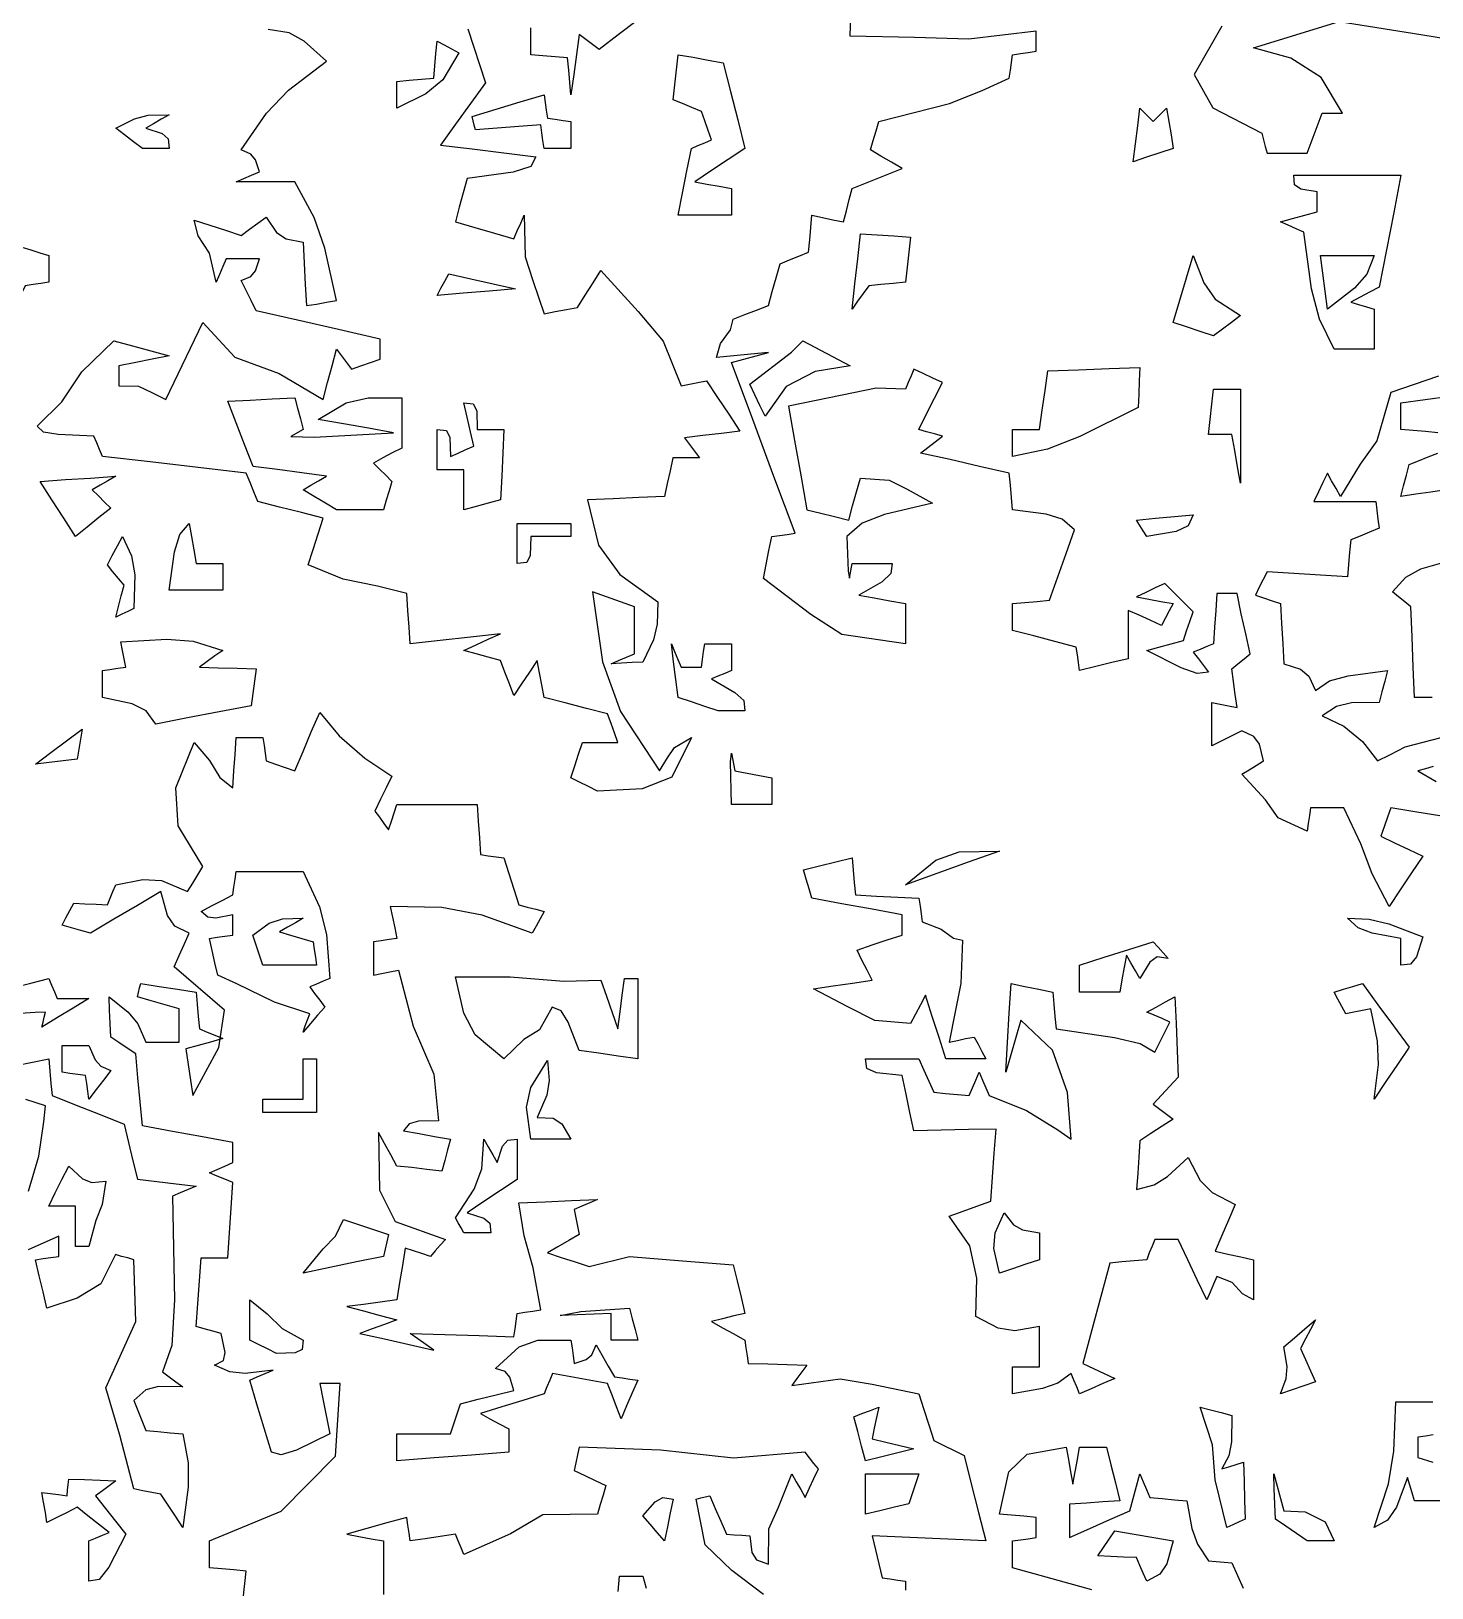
# Model space of a CAD drawing. Header units: millimetres. Extents: x 87938 to 265635, y 330093 to 434310.
# Drawn here: x 143923 to 145492, y 355646 to 357390 of the extents above; entities that cross this region are included whole.
import ezdxf

# ---------------------------------------------------------------- set-up
doc = ezdxf.new("R2010")
doc.units = ezdxf.units.MM

# ---------------------------------------------------------------- blocks, each defined once
blk = doc.blocks.new('A$C65917B88')
for points in [[(1760.7, 5488.8), (1753.5, 5488.8), (1746.5, 5488.8), (1745.6, 5513), (1744.7, 5537.1), (1743.8, 5561.1), (1738.8, 5565.2), (1733.9, 5569.2), (1729.1, 5573.3), (1739.7, 5584.9), (1751.8, 5591.5), (1775.9, 5598.6)], [(1771.8, 5654.9), (1759.8, 5653.1), (1747.8, 5651.3), (1735.8, 5649.5), (1737.9, 5658), (1740.2, 5666.5), (1742.4, 5675), (1749.9, 5678.1), (1757.6, 5681.2), (1765.2, 5684.3)], [(1765.2, 5700.5), (1755.3, 5701.4), (1745.6, 5702.2), (1735.8, 5703), (1735.8, 5710.2), (1735.8, 5717.4), (1735.8, 5724.5), (1774.6, 5729.9)], [(1765.9, 5745.7), (1727.7, 5732.6), (1716.5, 5694), (1703.1, 5675.3), (1687.5, 5649.5), (1683.9, 5655.8), (1680.3, 5662), (1676.9, 5668.2), (1673.3, 5660.7), (1669.7, 5653.2), (1666.1, 5645.6), (1682.6, 5645.6), (1699.1, 5645.6), (1715.6, 5645.6), (1716.5, 5638.5), (1717.4, 5631.3), (1718.3, 5624.1), (1710.6, 5621), (1703.1, 5617.8), (1695.6, 5614.7), (1694.7, 5604.9), (1693.8, 5595.1), (1692.9, 5585.3), (1671.5, 5586.6), (1650, 5588), (1628.6, 5589.3), (1625.4, 5583.1), (1622.3, 5576.9), (1619.3, 5570.6), (1625.9, 5568.3), (1632.6, 5566.1), (1639.4, 5563.8), (1640.3, 5547.8), (1641.2, 5531.7), (1642.1, 5515.7), (1655.5, 5511.3), (1662.1, 5505.7), (1667.4, 5494.2), (1678.5, 5501.9), (1693.5, 5506.1), (1725, 5510.3), (1722.8, 5501.8), (1720.5, 5493.3), (1718.3, 5484.8), (1696.1, 5484.4), (1684.3, 5481.6), (1672.8, 5474.1), (1690, 5465.8), (1705, 5453.4), (1717.1, 5438), (1726.9, 5442.8), (1739.2, 5449.1), (1767.9, 5456.6)], [(1761.6, 5433.5), (1755.3, 5431.7), (1749.2, 5429.9), (1763.9, 5421.4)], [(1773.6, 5392.9), (1748.4, 5396.8), (1727.7, 5400.5), (1725, 5392.9), (1722.3, 5385.3), (1719.6, 5377.7), (1730.7, 5372.4), (1742, 5367), (1753.2, 5361.6), (1744.2, 5348.3), (1735.2, 5334.9), (1726.4, 5321.4), (1712.8, 5347.6), (1703.7, 5371.7), (1690.2, 5400.5), (1681.2, 5400.5), (1672.2, 5400.5), (1663.4, 5400.5), (1662.5, 5394.2), (1661.6, 5387.9), (1660.8, 5381.6), (1637.6, 5392.4), (1627.4, 5406.8), (1608.5, 5427.2), (1614.2, 5430.8), (1620, 5434.4), (1625.9, 5438), (1622.5, 5451.4), (1618, 5457.6), (1608.5, 5462), (1600.4, 5458), (1592.3, 5454), (1584.3, 5450), (1584.3, 5461.6), (1584.3, 5473.2), (1584.3, 5484.8), (1591.1, 5483.4), (1597.8, 5482.1), (1604.6, 5480.7), (1603.2, 5491.1), (1601.9, 5501.4), (1600.5, 5511.6), (1605.3, 5515.7), (1610.3, 5519.7), (1615.2, 5523.6), (1611.6, 5539.7), (1608, 5555.7), (1604.6, 5571.8), (1599.2, 5571.8), (1593.8, 5571.8), (1588.4, 5571.8), (1587.5, 5558.4), (1586.6, 5545), (1585.8, 5531.6), (1580.4, 5529.4), (1575, 5527.2), (1569.6, 5525), (1573.7, 5519.7), (1577.7, 5514.3), (1581.8, 5508.9), (1572.7, 5507.8), (1559.9, 5512.3), (1532.3, 5526.3), (1542, 5529), (1551.8, 5531.7), (1561.7, 5534.3), (1564.2, 5541.9), (1566.9, 5549.5), (1569.6, 5557.1), (1562, 5564.7), (1554.3, 5572.3), (1546.8, 5579.9), (1539.2, 5576.4), (1531.7, 5572.8), (1524.2, 5569.2), (1533.9, 5567.4), (1543.7, 5565.6), (1553.6, 5563.8), (1550.4, 5558.1), (1547.3, 5552.3), (1544.1, 5546.4), (1535.1, 5550.5), (1526.3, 5554.5), (1517.4, 5558.4), (1517.4, 5545.5), (1517.4, 5532.6), (1517.4, 5519.7), (1504.4, 5516.6), (1491.5, 5513.4), (1478.6, 5510.3), (1477.7, 5516.6), (1476.8, 5522.8), (1475.9, 5529), (1458.9, 5533.5), (1442, 5538), (1425, 5542.4), (1425, 5549.6), (1425, 5556.7), (1425, 5563.8), (1434.8, 5564.7), (1444.7, 5565.6), (1454.6, 5566.5), (1461.2, 5585.3), (1467.8, 5604), (1474.5, 5622.8), (1464.7, 5631.4), (1451.8, 5635.5), (1425, 5638.8), (1424.1, 5648.7), (1423.2, 5658.5), (1422.3, 5668.2), (1398.6, 5673.6), (1374.9, 5679), (1351.4, 5684.3), (1357.1, 5688.8), (1362.9, 5693.3), (1368.8, 5697.8), (1362.5, 5699.6), (1356.2, 5701.3), (1350, 5703), (1356.2, 5715.6), (1362.5, 5728.2), (1368.8, 5740.7), (1361.1, 5744.3), (1353.5, 5747.8), (1346, 5751.3), (1343.7, 5746), (1341.5, 5740.7), (1339.4, 5735.3), (1315.9, 5736.3), (1288.6, 5730.7), (1245.6, 5721.8), (1250.4, 5694.2), (1255.4, 5666.5), (1260.3, 5638.8), (1271.4, 5636.1), (1282.5, 5633.4), (1293.8, 5630.7), (1296.9, 5642), (1300.1, 5653.2), (1303.2, 5664.3), (1326.3, 5662.7), (1340, 5655.7), (1360.8, 5644.2), (1322.5, 5635.1), (1304.7, 5628.2), (1292.4, 5617.4), (1293.5, 5589.8), (1294.5, 5584.2), (1296.5, 5595.9), (1307.1, 5595.9), (1317.8, 5595.9), (1328.6, 5595.9), (1327.6, 5587.9), (1320.6, 5581.3), (1301.9, 5570.6), (1314.3, 5568.3), (1326.8, 5566.1), (1339.4, 5563.8), (1339.4, 5553.1), (1339.4, 5542.4), (1339.4, 5531.6), (1288.3, 5539.2), (1263.6, 5555.2), (1225.5, 5583.9), (1227.8, 5595.1), (1230, 5606.3), (1232.3, 5617.4), (1238.4, 5618.3), (1244.6, 5619.2), (1250.9, 5620.1), (1233.9, 5665.6), (1217, 5711.1), (1200, 5756.6), (1209.8, 5759.3), (1219.7, 5762), (1229.6, 5764.7), (1215.6, 5763.3), (1201.8, 5762), (1188, 5760.6), (1191.2, 5772), (1199.1, 5782.9), (1201.4, 5791.5), (1210.7, 5795.1), (1220.1, 5798.7), (1229.6, 5802.2), (1232.6, 5813.4), (1235.7, 5824.5), (1238.9, 5835.6), (1246.4, 5838.8), (1254, 5841.9), (1261.7, 5845.1), (1262.6, 5854.9), (1263.5, 5864.7), (1264.4, 5874.5), (1272.8, 5872.8), (1281.2, 5871), (1289.7, 5869.2), (1292, 5878.2), (1294.2, 5887.1), (1296.5, 5895.9), (1309.8, 5901.3), (1323.2, 5906.7), (1336.7, 5912), (1328.1, 5916.9), (1319.6, 5921.9), (1311.2, 5926.8), (1313.4, 5934.4), (1315.7, 5942), (1317.9, 5949.5), (1374.4, 5963.9), (1400.6, 5974.4), (1422.3, 5984.3), (1423.2, 5990.6), (1424.1, 5996.8), (1425, 6003), (1431.2, 6003.9), (1437.5, 6004.8), (1443.8, 6005.7), (1443.8, 6011.1), (1443.8, 6016.5), (1443.8, 6021.8), (1390, 6015.5), (1346.5, 6016.8), (1295.1, 6017.9), (1295.6, 6034.4)], [(1592.4, 6025.8), (1570.4, 5987.1), (1585.1, 5960.4), (1624.5, 5940.2), (1625.9, 5934.9), (1627.2, 5929.5), (1628.6, 5924.1), (1639.2, 5924.1), (1649.9, 5924.1), (1660.7, 5924.1), (1664.7, 5934.9), (1668.8, 5945.6), (1672.8, 5956.2), (1678.1, 5956.2), (1683.5, 5956.2), (1688.9, 5956.2), (1671.8, 5984.7), (1647.7, 6000.2), (1617.9, 6008.4), (1686.3, 6029.6), (1751.7, 6019.1), (1825.5, 6007.1)], [(1124.4, 6030.4), (1109.3, 6018.8), (1094.1, 6007.1), (1088.7, 6011.1), (1083.5, 6015.2), (1078.2, 6019.2), (1076, 6003.2), (1073.7, 5987.1), (1071.5, 5970.9), (1070.6, 5980.8), (1069.7, 5990.7), (1068.8, 6000.5), (1058.9, 6001.4), (1049.1, 6002.2), (1039.4, 6003), (1039.4, 6010.2), (1039.4, 6017.4), (1039.4, 6024.5)], [(989, 6023.8), (1003.2, 5980.4), (991.1, 5963.9), (979.1, 5947.3), (967.1, 5930.7), (992.4, 5927.7), (1017.8, 5924.6), (1043.3, 5921.4), (1039.4, 5913.6), (1025.2, 5909.1), (988.4, 5904), (985.2, 5892.5), (982.1, 5880.9), (979.1, 5869.2), (994.7, 5864.7), (1010.3, 5860.2), (1025.9, 5855.7), (1028.6, 5862), (1031.3, 5868.3), (1034, 5874.5), (1034.8, 5841.2), (1041, 5822.3), (1050, 5795.6), (1058.9, 5797.4), (1067.9, 5799.1), (1076.9, 5800.8), (1083, 5810.7), (1089.2, 5820.6), (1095.5, 5830.4), (1125.4, 5797.4), (1145.2, 5773.9), (1159.8, 5738), (1166.4, 5739.3), (1173.2, 5740.7), (1179.9, 5742), (1188.8, 5728.7), (1197.8, 5715.3), (1206.8, 5701.8), (1191.9, 5700), (1177.2, 5698.2), (1162.5, 5696.4), (1166.4, 5691.1), (1170.5, 5685.8), (1174.5, 5680.4), (1167.3, 5680.4), (1160.1, 5680.4), (1153.1, 5680.4), (1150.8, 5670.1), (1148.6, 5659.8), (1146.5, 5649.5), (1125.9, 5648.6), (1105.4, 5647.7), (1084.8, 5646.8), (1093.6, 5610.6), (1110.7, 5587.2), (1141.1, 5565.2), (1140.6, 5547.3), (1137.5, 5534.8), (1129.1, 5517), (1120.5, 5516.6), (1112, 5516.1), (1103.6, 5515.7), (1109.7, 5518.4), (1116, 5521), (1122.3, 5523.6), (1122.3, 5536.2), (1122.3, 5548.7), (1122.3, 5561.1), (1111.1, 5565.2), (1100, 5569.2), (1088.9, 5573.1), (1096.9, 5517.3), (1111.1, 5477.5), (1142.4, 5429.9), (1148.7, 5440.4), (1154.5, 5448.8), (1167.9, 5456.6), (1152.3, 5424.9), (1128.5, 5415.7), (1092.9, 5413.8), (1085.7, 5417.4), (1078.5, 5421), (1071.5, 5424.5), (1074.5, 5433.9), (1077.6, 5443.3), (1080.8, 5452.7), (1090.1, 5452.7), (1099.5, 5452.7), (1109, 5452.7), (1106.3, 5460.3), (1103.6, 5467.9), (1100.9, 5475.5), (1083.9, 5480), (1067, 5484.4), (1050, 5488.8), (1048.2, 5498.7), (1046.4, 5508.5), (1044.6, 5518.2), (1038.3, 5508.9), (1032, 5499.6), (1025.9, 5490.2), (1022.3, 5499.6), (1018.7, 5508.9), (1015.2, 5518.2), (1005.3, 5520.9), (995.6, 5523.6), (985.8, 5526.3), (995.6, 5530.8), (1005.3, 5535.3), (1015.2, 5539.7), (991.1, 5537), (966.9, 5534.3), (942.9, 5531.6), (942, 5545), (941.1, 5558.4), (940.2, 5571.8), (916.7, 5577.7), (889.1, 5583.4), (861.2, 5594.7), (865.1, 5607.2), (869.1, 5619.6), (873.2, 5632.1), (855.8, 5636.6), (838.4, 5641.1), (821, 5645.6), (817.8, 5653.2), (814.7, 5660.7), (811.7, 5668.2), (773.3, 5672.7), (734.9, 5677.2), (696.5, 5681.6), (694.2, 5687), (692, 5692.4), (689.7, 5697.8), (661.2, 5699), (649.4, 5701), (644.3, 5705.7), (664.1, 5725.3), (680, 5749.2), (705.8, 5774.1), (720.5, 5770.1), (735.2, 5766), (750, 5762), (736.5, 5759.4), (723.2, 5756.7), (709.8, 5754), (709.8, 5748.7), (709.8, 5743.4), (709.8, 5738), (725.5, 5737.9), (736.1, 5732.7), (747.3, 5727.2), (757.1, 5747.7), (767, 5768.3), (776.9, 5788.8), (802.6, 5761.1), (838, 5748), (873.2, 5727.2), (876.8, 5740.6), (880.4, 5754), (884, 5767.4), (887.9, 5762.1), (891.9, 5756.7), (896, 5751.3), (903.5, 5754), (911.1, 5756.7), (918.8, 5759.3), (918.8, 5764.7), (918.8, 5770.1), (918.8, 5775.5), (885.6, 5783.1), (852.6, 5790.6), (819.6, 5798.1), (815.6, 5806.2), (811.5, 5814.3), (807.6, 5822.3), (815.2, 5825.6), (819.1, 5830.1), (822.3, 5839.7), (813.3, 5839.7), (804.5, 5839.7), (795.6, 5839.7), (792.9, 5833.5), (790.2, 5827.2), (787.5, 5820.9), (782.2, 5844.2), (773.1, 5858.2), (770.1, 5870.6), (782.6, 5866.5), (795, 5862.5), (807.6, 5858.4), (814.2, 5863.4), (821, 5868.3), (827.7, 5873.1), (835.9, 5860.8), (843.6, 5855.6), (857.3, 5853), (858, 5836.1), (858.9, 5819.1), (859.8, 5802.2), (867.8, 5803.5), (875.9, 5804.9), (884, 5806.2), (874.6, 5848.2), (865.9, 5872.8), (850.5, 5901.3), (834.8, 5901.3), (819.2, 5901.3), (803.6, 5901.3), (809.7, 5904), (816, 5906.7), (822.3, 5909.3), (819.1, 5918.9), (815.2, 5923.5), (807.6, 5926.8), (827.9, 5956.3), (845.6, 5974.7), (875.9, 5997.8), (858, 6013.9), (845.9, 6020.5), (829.1, 6023.3)], [(1109.4, 4773.3), (1109.9, 4779.5), (1110.3, 4785.6), (1116.5, 4785.6), (1122.8, 4785.6), (1129.1, 4785.6), (1131.6, 4775.9)], [(1225.5, 4770.9), (1200.4, 4790.1), (1179, 4810.6), (1171.8, 4847.3), (1175.4, 4848.2), (1179, 4849.1), (1182.6, 4850), (1187, 4839.8), (1191.5, 4829.5), (1196, 4819.2), (1202.1, 4818.8), (1208.4, 4818.3), (1214.7, 4817.9), (1216.2, 4804.5), (1220, 4798.6), (1229.6, 4795.1), (1229.8, 4823.5), (1237.6, 4840.8), (1248.2, 4867.4), (1251.8, 4861.2), (1255.4, 4854.9), (1259, 4848.6), (1262.4, 4856.3), (1266, 4863.9), (1269.6, 4871.4), (1266, 4875.9), (1262.4, 4880.4), (1259, 4884.8), (1201.7, 4880.1), (1143.2, 4886.5), (1078.2, 4888.8), (1076.9, 4882.6), (1075.5, 4876.4), (1074.2, 4870.1), (1082.6, 4866.1), (1091, 4862.1), (1099.5, 4858.1), (1097.3, 4850.5), (1095, 4842.9), (1092.9, 4835.3), (1049.1, 4834.8), (1023.1, 4819.6), (985.8, 4803), (983.6, 4808.4), (981.3, 4813.8), (979.1, 4819.2), (966.9, 4817.4), (954.9, 4815.6), (942.9, 4813.8), (942, 4820.1), (941.1, 4826.4), (940.2, 4832.6), (924.2, 4828.2), (908.1, 4823.7), (892.1, 4819.2), (901.8, 4817.4), (911.6, 4815.6), (921.5, 4813.8), (921.5, 4799.6), (921.5, 4785.3), (921.5, 4770.9)], [(809.1, 4767.5), (811.7, 4789.7), (801.8, 4790.6), (792, 4791.5), (782.3, 4792.4), (782.3, 4799.6), (782.3, 4806.7), (782.3, 4813.8), (839.6, 4837.6), (883.1, 4881.7), (886.7, 4939.7), (881.3, 4939.7), (875.9, 4939.7), (870.6, 4939.7), (873.2, 4926.3), (875.9, 4912.9), (878.6, 4899.5), (851.8, 4886.4), (839.7, 4882.6), (831.8, 4884.8), (825.9, 4904), (820.1, 4923.2), (814.4, 4942.4), (820.5, 4945.1), (826.8, 4947.8), (833.1, 4950.5), (810.8, 4947.9), (798.6, 4949), (786.2, 4954.5), (793.5, 4958.1), (794.9, 4964.7), (791.6, 4979.9), (784.8, 4981.7), (778.1, 4983.5), (771.5, 4985.3), (772.8, 5003.6), (774.2, 5021.9), (775.5, 5040.2), (782.6, 5040.2), (789.6, 5040.2), (796.8, 5040.2), (798.2, 5060.3), (799.5, 5080.4), (800.9, 5100.5), (794.6, 5103.2), (788.4, 5105.8), (782.3, 5108.4), (788.4, 5111.1), (794.6, 5113.8), (800.9, 5116.5), (800.9, 5121.9), (800.9, 5127.3), (800.9, 5132.6), (776.7, 5137.1), (752.6, 5141.5), (728.6, 5145.9), (726.8, 5165.1), (725, 5184.3), (723.2, 5203.5), (716.4, 5208), (709.8, 5212.5), (703.2, 5217), (702.8, 5227.8), (702.3, 5238.5), (701.9, 5249.1), (717.1, 5237), (724.8, 5227.6), (731.3, 5213), (740.1, 5213), (749.1, 5213), (758.1, 5213), (758.1, 5221.9), (758.1, 5230.8), (758.1, 5239.7), (746.9, 5242.8), (735.6, 5246), (724.5, 5249.1), (725.4, 5252.7), (726.3, 5256.3), (727.2, 5259.8), (741.9, 5257.5), (756.6, 5255.3), (771.5, 5253), (772.4, 5243.3), (773.3, 5233.5), (774.2, 5223.6), (780.3, 5221), (786.6, 5218.4), (792.9, 5215.7), (783, 5213), (773.1, 5210.3), (763.4, 5207.6), (765.2, 5195.1), (767, 5182.6), (768.8, 5170.1), (789.6, 5208.5), (794.3, 5238.6), (754.1, 5273.3), (758, 5282.2), (762, 5291.1), (766.1, 5300), (754.5, 5305.6), (748.6, 5314.3), (743.3, 5333.4), (724.5, 5322.3), (705.8, 5311.2), (687, 5300), (679.4, 5302.2), (671.9, 5304.4), (664.4, 5306.6), (667.4, 5312.4), (670.5, 5318.3), (673.7, 5324.1), (682.5, 5323.7), (691.5, 5323.2), (700.5, 5322.8), (702.8, 5328.2), (705, 5333.5), (707.3, 5338.8), (728.9, 5343.1), (743.9, 5342.3), (764.7, 5333.4), (768.8, 5340.2), (772.8, 5346.9), (776.9, 5353.5), (757.2, 5386.1), (755.3, 5416.5), (770.1, 5452.7), (782.2, 5438.3), (790.5, 5424.7), (800.9, 5416.5), (801.8, 5429.9), (802.7, 5443.2), (803.6, 5456.6), (810.6, 5456.6), (817.8, 5456.6), (825, 5456.6), (825.9, 5450.4), (826.8, 5444.2), (827.7, 5438), (835.2, 5435.3), (842.9, 5432.6), (850.5, 5429.9), (857.1, 5445.6), (863.7, 5461.2), (870.5, 5476.8), (886, 5457.9), (906.5, 5440.2), (928.2, 5425.8), (923.7, 5416.5), (919.2, 5407.2), (914.7, 5397.8), (918.3, 5392.8), (921.9, 5387.9), (925.5, 5382.9), (927.8, 5389.7), (930, 5396.4), (932.3, 5403), (953.6, 5403), (975, 5403), (996.5, 5403), (997.4, 5389.7), (998.3, 5376.3), (999.2, 5363), (1005.3, 5362.1), (1011.6, 5361.2), (1017.9, 5360.3), (1021.8, 5347.8), (1025.9, 5335.3), (1029.9, 5322.8), (1036.5, 5321), (1043.3, 5319.2), (1050, 5317.4), (1046.9, 5311.6), (1043.7, 5305.8), (1040.6, 5300), (1000.6, 5314.5), (968.1, 5320.7), (926.9, 5321.4), (928.7, 5313), (930.5, 5304.5), (932.3, 5295.9), (926, 5295), (919.7, 5294.1), (913.4, 5293.2), (913.4, 5284.4), (913.4, 5275.5), (913.4, 5266.5), (920, 5267.9), (926.7, 5269.2), (933.5, 5270.6), (945.3, 5225.7), (961.7, 5187.3), (965.6, 5150), (949.4, 5149.7), (942.1, 5147.6), (937.5, 5142), (950, 5139.8), (962.4, 5137.5), (975, 5135.3), (972.8, 5126.8), (970.5, 5118.3), (968.3, 5109.8), (956.3, 5111.1), (944.3, 5112.5), (932.3, 5113.8), (927.3, 5122.8), (922.4, 5131.8), (917.4, 5140.7), (918.2, 5094.5), (930.9, 5069.5), (971, 5054.9), (966.9, 5050.5), (962.9, 5046), (959, 5041.5), (952.2, 5043.8), (945.5, 5046), (938.9, 5048.1), (936.6, 5034.3), (934.4, 5020.5), (932.3, 5006.6), (918.8, 5004.9), (905.4, 5003.1), (892.1, 5001.3), (905.4, 4997.8), (918.8, 4994.3), (932.3, 4990.7), (922.4, 4987.1), (912.5, 4983.5), (902.7, 4979.9), (922.4, 4975.5), (942, 4971), (961.7, 4966.5), (955.4, 4971), (949.1, 4975.5), (942.9, 4979.9), (970.5, 4979), (998.1, 4978.1), (1025.9, 4977.2), (1026.8, 4983.5), (1027.7, 4989.7), (1028.6, 4995.9), (1034.7, 4996.8), (1041, 4997.7), (1047.3, 4998.6), (1041.3, 5032.2), (1034.1, 5058), (1029.9, 5084.3), (1050.9, 5085.2), (1071.9, 5086.1), (1092.9, 5087), (1086.6, 5084.4), (1080.3, 5081.7), (1074.2, 5079), (1075.5, 5072.4), (1076.9, 5065.7), (1078.2, 5058.9), (1069.7, 5054.1), (1061.1, 5049.2), (1052.7, 5044.2), (1063.8, 5040.6), (1074.9, 5037), (1086.2, 5033.4), (1118.3, 5041.4), (1160.9, 5038), (1201.4, 5034.8), (1204.5, 5021.9), (1207.7, 5008.9), (1210.8, 4995.9), (1201.8, 4993.8), (1192.8, 4991.6), (1184, 4989.3), (1192.8, 4984.4), (1201.8, 4979.4), (1210.8, 4974.5), (1211.6, 4968.3), (1212.5, 4962), (1213.4, 4955.7), (1229, 4955.4), (1244.6, 4955), (1260.3, 4954.5), (1256.3, 4949.1), (1252.2, 4943.7), (1248.2, 4938.3), (1287, 4943.5), (1312.7, 4939.3), (1350, 4931.6), (1353.9, 4919.1), (1358, 4906.7), (1362, 4894.2), (1370, 4890.2), (1378.1, 4886.1), (1386.2, 4882.1), (1391.9, 4859.4), (1397.7, 4836.6), (1403.6, 4813.8), (1373.1, 4815.2), (1342.8, 4816.5), (1312.5, 4817.9), (1315.2, 4806.7), (1317.9, 4795.5), (1320.6, 4784.3), (1326.8, 4783.4), (1333.1, 4782.5), (1339.4, 4781.6), (1339.4, 4774.5)], [(637.5, 5093.7), (645.7, 5121.6), (649.7, 5149.2), (650.9, 5162), (635.3, 5166.9)], [(627.6, 5194.3), (653.6, 5199.5), (654.5, 5189.7), (655.4, 5179.9), (656.3, 5170.1), (675.5, 5162.5), (694.7, 5154.9), (713.9, 5147.3), (717.3, 5132.6), (720.9, 5117.9), (724.5, 5103.2), (740.1, 5101.4), (755.7, 5099.6), (771.5, 5097.8), (765.2, 5095.1), (758.9, 5092.4), (752.7, 5089.7), (754.2, 5006.8), (752.1, 4970.3), (744.6, 4949.1), (750, 4945.1), (755.4, 4941), (760.8, 4937), (741.5, 4937.5), (731.3, 4934.7), (721.8, 4926.3), (725, 4918.3), (728.1, 4910.3), (731.3, 4902.2), (741, 4901.3), (750.9, 4900.4), (760.8, 4899.5), (765.2, 4876.2), (765.2, 4856.8), (760.8, 4824.5), (755, 4833.5), (749.1, 4842.4), (743.3, 4851.3), (736.1, 4852.7), (728.9, 4854), (721.8, 4855.4), (710.5, 4898.4), (699.4, 4936.3), (723.2, 4989.3), (722.7, 5005.8), (722.3, 5022.3), (721.8, 5038.8), (716.9, 5040.2), (711.9, 5041.5), (707.1, 5042.9), (695.3, 5019.6), (676.3, 5008), (652.2, 5000), (649.1, 5013), (645.9, 5025.9), (642.9, 5038.8), (649.1, 5039.7), (655.4, 5040.6), (661.7, 5041.5), (661.7, 5046.9), (661.7, 5052.3), (661.7, 5057.6), (637, 5046.8)], [(1761.6, 4898.6), (1755.3, 4897.7), (1749.2, 4896.8), (1749.2, 4891.5), (1749.2, 4886.1), (1749.2, 4880.7), (1761.2, 4876.8)], [(1767.8, 4845.9), (1757.1, 4845.9), (1746.5, 4845.9), (1744.7, 4852.2), (1742.9, 4858.5), (1741.1, 4864.7), (1732.1, 4840.9), (1725.1, 4830.5), (1714.4, 4824.5), (1725.7, 4859.5), (1730.2, 4885.6), (1731.8, 4925), (1741.5, 4925), (1751.3, 4925), (1761.2, 4925)], [(1488.3, 4774.6), (1456.7, 4783.5), (1425, 4792.4), (1425, 4799.6), (1425, 4806.7), (1425, 4813.8), (1431.2, 4814.7), (1437.5, 4815.6), (1443.8, 4816.5), (1443.8, 4821.9), (1443.8, 4827.3), (1443.8, 4832.6), (1433.9, 4833.5), (1424.1, 4834.4), (1414.4, 4835.3), (1422, 4869), (1436.7, 4883.2), (1467.9, 4888.8), (1469.6, 4879), (1471.4, 4869.2), (1473.2, 4859.3), (1475, 4869.2), (1476.8, 4879), (1478.6, 4888.8), (1485.6, 4888.8), (1492.8, 4888.8), (1500, 4888.8), (1503.6, 4874.6), (1507.2, 4860.3), (1510.8, 4845.9), (1497.3, 4845), (1484, 4844.1), (1470.6, 4843.2), (1470.6, 4834.4), (1470.6, 4825.5), (1470.6, 4816.5), (1486.7, 4823.7), (1502.7, 4830.9), (1518.8, 4838), (1521.5, 4847.8), (1524.2, 4857.6), (1526.9, 4867.4), (1529.4, 4861.2), (1532.1, 4854.9), (1534.8, 4848.6), (1544.6, 4847.7), (1554.5, 4846.8), (1564.4, 4845.9), (1568.5, 4823.7), (1573, 4811.2), (1581.8, 4797.8), (1587.9, 4797.3), (1594.2, 4796.9), (1600.5, 4796.4), (1604.9, 4786.2), (1609.4, 4776)]]:
    blk.add_lwpolyline(points)
for points in [[(932.3, 5960.3), (932.3, 5967.4), (932.3, 5974.5), (932.3, 5981.6), (942, 5982.5), (951.8, 5983.4), (961.7, 5984.3), (962.6, 5994.2), (963.5, 6004), (964.4, 6013.8), (970.1, 6010.8), (975.9, 6007.7), (981.8, 6004.5), (968.9, 5982.8), (955.4, 5971.7)], [(1157.3, 5874.5), (1160.7, 5892.3), (1164.3, 5910.2), (1167.9, 5928), (1173.2, 5930.3), (1178.6, 5932.5), (1184, 5934.8), (1181.3, 5942.4), (1178.6, 5950), (1175.9, 5957.6), (1168.2, 5960.7), (1160.7, 5963.9), (1153.2, 5967), (1154.6, 5979), (1155.9, 5991), (1157.3, 6003), (1169.3, 6000.9), (1181.3, 5998.7), (1193.3, 5996.4), (1199.1, 5973.6), (1205, 5950.8), (1210.8, 5928), (1197.3, 5919.2), (1184, 5910.3), (1170.6, 5901.3), (1180.4, 5899.5), (1190.1, 5897.7), (1200, 5895.9), (1200, 5888.8), (1200, 5881.7), (1200, 5874.5), (1185.8, 5874.5), (1171.5, 5874.5)], [(1050, 5928), (1049.1, 5934.3), (1048.2, 5940.6), (1047.3, 5946.8), (1029.9, 5945.5), (1012.5, 5944.2), (995.1, 5942.9), (994.2, 5946.5), (993.3, 5950), (992.4, 5953.5), (1011.6, 5959.4), (1030.8, 5965.2), (1050, 5970.9), (1050.9, 5964.7), (1051.8, 5958.5), (1052.7, 5952.2), (1058.9, 5951.3), (1065.2, 5950.4), (1071.5, 5949.5), (1071.5, 5942.4), (1071.5, 5935.2), (1071.5, 5928), (1064.3, 5928), (1057.1, 5928)], [(728.6, 5928), (721.4, 5933.4), (714.3, 5938.8), (707.3, 5944.2), (722.1, 5951.7), (733.2, 5954.5), (750, 5954.9), (743.7, 5951.4), (737.4, 5947.8), (731.3, 5944.2), (744.4, 5940), (749.3, 5935.8), (750, 5928), (742.8, 5928), (735.6, 5928)], [(1521.5, 5917.4), (1523.3, 5931.7), (1525.1, 5946), (1526.9, 5960.3), (1530.3, 5956.7), (1533.9, 5953.1), (1537.5, 5949.5), (1541, 5953.1), (1544.6, 5956.7), (1548.2, 5960.3), (1550, 5949.6), (1551.8, 5938.8), (1553.6, 5928), (1542.8, 5924.5), (1532.1, 5921)], [(1682.3, 5767.4), (1670.6, 5791.4), (1664.3, 5815.7), (1658.1, 5861.1), (1651.8, 5863.8), (1645.5, 5866.5), (1639.4, 5869.2), (1649.1, 5871.9), (1658.9, 5874.6), (1668.8, 5877.2), (1668.8, 5882.6), (1668.8, 5887.9), (1668.8, 5893.2), (1655.6, 5895.5), (1650.7, 5899), (1650, 5906.6), (1678.5, 5906.6), (1707.2, 5906.6), (1735.8, 5906.6), (1730, 5876.7), (1724.1, 5846.9), (1718.3, 5817), (1710.6, 5813), (1703.1, 5808.9), (1695.6, 5804.9), (1701.8, 5803.1), (1708.1, 5801.3), (1714.4, 5799.5), (1714.4, 5788.8), (1714.4, 5778.1), (1714.4, 5767.4), (1703.6, 5767.4), (1692.9, 5767.4)], [(621.5, 5788.8), (617.8, 5824.6), (611.2, 5852.1), (594.6, 5881.2), (605.3, 5877.7), (616.1, 5874.2), (626.9, 5870.6), (628.5, 5863.5), (630.3, 5856.3), (632.1, 5849.1), (639.2, 5846.9), (646.4, 5844.6), (653.6, 5842.4), (653.6, 5835.3), (653.6, 5828.1), (653.6, 5820.9), (647.3, 5820), (641, 5819.1), (634.8, 5818.2), (630.3, 5808.5), (625.8, 5798.7)], [(1296.5, 5799.5), (1298.7, 5819.6), (1301, 5839.7), (1303.2, 5859.8), (1316.6, 5858.9), (1329.9, 5858), (1343.3, 5857.1), (1341.9, 5845.1), (1340.6, 5833), (1339.4, 5820.9), (1329.5, 5820), (1319.6, 5819.1), (1309.8, 5818.2), (1305.3, 5812), (1300.8, 5805.8)], [(1585.8, 5778), (1575, 5781.6), (1564.2, 5785.2), (1553.6, 5788.8), (1558.8, 5806.7), (1564.2, 5824.5), (1569.6, 5842.4), (1578, 5820.5), (1587.1, 5807.4), (1607.3, 5794.2), (1600.1, 5788.8), (1592.9, 5783.4)], [(1676.9, 5799.5), (1675.1, 5813.8), (1673.3, 5828.1), (1671.5, 5842.4), (1685.7, 5842.4), (1700, 5842.4), (1714.4, 5842.4), (1708.5, 5827.4), (1698.7, 5816.3)], [(964.4, 5810.3), (967.4, 5816.1), (970.5, 5821.9), (973.7, 5827.7), (991.5, 5823.7), (1009.4, 5819.7), (1027.2, 5815.7), (1006.2, 5813.9), (985.2, 5812.1)], [(1226.9, 5713.8), (1222.8, 5722.4), (1218.8, 5730.9), (1214.7, 5739.3), (1248, 5764.9), (1257.2, 5774.1), (1295.1, 5754), (1267, 5749.6), (1243.7, 5737.6)], [(1425, 5681.6), (1425, 5688.8), (1425, 5695.9), (1425, 5703), (1432.1, 5703), (1439.3, 5703), (1446.5, 5703), (1448.7, 5718.7), (1451, 5734.4), (1453.2, 5750), (1477.7, 5750.9), (1502.3, 5751.8), (1526.9, 5752.7), (1526.4, 5742), (1526, 5731.3), (1525.5, 5720.6), (1478.9, 5697.6), (1452.8, 5687.5)], [(1607.3, 5660.3), (1605, 5673.3), (1602.8, 5686.2), (1600.5, 5699.1), (1594.2, 5699.1), (1587.9, 5699.1), (1581.8, 5699.1), (1583.1, 5711.2), (1584.5, 5723.3), (1585.8, 5735.3), (1592.9, 5735.3), (1600.1, 5735.3), (1607.3, 5735.3), (1607.3, 5710.3), (1607.3, 5685.3)], [(884, 5638.8), (875, 5644.2), (866.1, 5649.6), (857.3, 5654.9), (863.4, 5658.5), (869.6, 5662.1), (875.9, 5665.7), (856.2, 5668.4), (836.6, 5671), (817.1, 5673.6), (810.3, 5691), (803.6, 5708.4), (796.8, 5725.8), (814.7, 5726.7), (832.5, 5727.6), (850.5, 5728.5), (852.8, 5720.1), (855, 5711.6), (857.3, 5703), (847.3, 5697.6), (866.1, 5697), (929.6, 5700.5), (909.5, 5704.1), (889.4, 5707.6), (869.3, 5711.1), (891.5, 5724.4), (909.3, 5728.4), (936.2, 5728.5), (936.2, 5715.2), (936.2, 5701.8), (936.2, 5688.3), (928.5, 5684.4), (920.9, 5680.4), (913.4, 5676.3), (918.3, 5671.5), (923.3, 5666.6), (928.2, 5661.6), (926, 5654.1), (923.7, 5646.5), (921.5, 5638.8), (908.9, 5638.8), (896.4, 5638.8)], [(985.8, 5638.8), (985.8, 5649.6), (985.8, 5660.3), (985.8, 5670.9), (978.6, 5670.9), (971.4, 5670.9), (964.4, 5670.9), (964.4, 5681.7), (964.4, 5692.4), (964.4, 5703), (971.8, 5702.2), (974.6, 5696.7), (975, 5681.6), (981.2, 5684.3), (987.5, 5687), (993.8, 5689.7), (991.1, 5701.3), (988.4, 5712.9), (985.8, 5724.5), (993.3, 5723.7), (996.1, 5718.1), (996.5, 5703), (1003.5, 5703), (1010.7, 5703), (1017.9, 5703), (1017, 5684.4), (1016.1, 5665.7), (1015.2, 5646.9), (1005.3, 5644.2), (995.6, 5641.5)], [(675, 5617.4), (665.6, 5632.2), (656.1, 5646.9), (646.8, 5661.6), (666.9, 5663), (687, 5664.3), (707.3, 5665.7), (701, 5662.1), (694.7, 5658.5), (688.4, 5654.9), (693.3, 5650), (698.3, 5645.1), (703.2, 5640.2), (693.8, 5632.6), (684.3, 5625)], [(1532.3, 5617.4), (1529.6, 5621.9), (1526.9, 5626.3), (1524.2, 5630.7), (1539.3, 5632.1), (1554.5, 5633.4), (1569.6, 5634.8), (1565.6, 5626.1), (1555.9, 5621.6)], [(750, 5574.5), (754.2, 5605.1), (758.4, 5619), (766.1, 5628), (767.9, 5617.4), (769.7, 5606.7), (771.5, 5595.9), (778.5, 5595.9), (785.7, 5595.9), (792.9, 5595.9), (792.9, 5588.8), (792.9, 5581.7), (792.9, 5574.5), (778.5, 5574.5), (764.3, 5574.5)], [(1028.6, 5595.9), (1028.6, 5606.7), (1028.6, 5617.4), (1028.6, 5628), (1042.8, 5628), (1057.1, 5628), (1071.5, 5628), (1071.5, 5624.5), (1071.5, 5621), (1071.5, 5617.4), (1060.7, 5617.4), (1050, 5617.4), (1039.4, 5617.4), (1039, 5602.3), (1036.2, 5596.7)], [(707.3, 5553), (709.4, 5561.6), (711.6, 5570.1), (713.9, 5578.5), (709.4, 5583.9), (704.9, 5589.3), (700.5, 5594.7), (704.4, 5602.3), (708.5, 5609.9), (712.5, 5617.4), (719.9, 5601.9), (722.4, 5586.9), (721.8, 5559.8), (716.9, 5557.5), (712.1, 5555.3)], [(739.4, 5467.4), (731.5, 5478), (720.3, 5483.5), (696.5, 5488.8), (696.5, 5496), (696.5, 5503.2), (696.5, 5510.3), (702.6, 5511.2), (708.9, 5512.1), (715.2, 5513), (713.9, 5519.7), (712.5, 5526.4), (711.2, 5533.1), (748.1, 5535.4), (769.3, 5533.7), (792.9, 5526.3), (786.6, 5521.9), (780.3, 5517.5), (774.2, 5513), (789.3, 5512.5), (804.5, 5512.1), (819.6, 5511.6), (818.3, 5501.8), (816.9, 5492), (815.6, 5482.1), (790.1, 5477.2), (764.7, 5472.3)], [(1189.4, 5478), (1178.6, 5481.6), (1167.9, 5485.2), (1157.3, 5488.8), (1155.5, 5503.1), (1153.7, 5517.3), (1151.9, 5531.6), (1154.4, 5525.4), (1157.1, 5519.2), (1159.8, 5513), (1165.1, 5513), (1170.5, 5513), (1175.9, 5513), (1176.8, 5519.2), (1177.7, 5525.4), (1178.6, 5531.6), (1185.6, 5531.6), (1192.8, 5531.6), (1200, 5531.6), (1200, 5524.5), (1200, 5517.4), (1200, 5510.3), (1194.6, 5508), (1189.2, 5505.8), (1184, 5503.5), (1202.8, 5492.8), (1209.8, 5486.2), (1210.8, 5478), (1203.6, 5478), (1196.4, 5478)], [(642.9, 5435.3), (655.4, 5444.7), (667.8, 5454), (680.4, 5463.3), (679.1, 5455.4), (677.7, 5447.4), (676.4, 5439.3), (665.1, 5438), (654, 5436.6)], [(1200, 5403), (1199.2, 5437.1), (1199.9, 5444.1), (1202.7, 5429.9), (1212.5, 5428.1), (1222.4, 5426.3), (1232.3, 5424.5), (1232.3, 5417.4), (1232.3, 5410.2), (1232.3, 5403), (1221.5, 5403), (1210.7, 5403)], [(1371.5, 5199.5), (1366.1, 5216.5), (1360.7, 5233.5), (1355.4, 5250.5), (1351.4, 5242.9), (1347.3, 5235.3), (1343.3, 5227.7), (1314.6, 5230.2), (1293.1, 5241.3), (1265.7, 5255.7), (1281.3, 5258), (1296.9, 5260.2), (1312.5, 5262.5), (1308.5, 5270.6), (1304.4, 5278.6), (1300.5, 5286.6), (1312.5, 5290.7), (1324.5, 5294.7), (1336.7, 5298.6), (1336.7, 5304), (1336.7, 5309.4), (1336.7, 5314.7), (1312.5, 5319.2), (1288.4, 5323.6), (1264.4, 5328), (1262.1, 5335.7), (1259.9, 5343.3), (1257.6, 5350.8), (1270.5, 5354), (1283.4, 5357.1), (1296.5, 5360.3), (1297.4, 5350.5), (1298.3, 5340.6), (1299.2, 5330.7), (1316.1, 5329.8), (1333.1, 5328.9), (1350, 5328), (1350.9, 5321.8), (1351.8, 5315.6), (1352.7, 5309.3), (1367.9, 5303.4), (1377.7, 5296.1), (1384.8, 5294.6), (1383.5, 5259.8), (1379, 5237.1), (1374.2, 5213), (1380.8, 5214.3), (1387.4, 5215.7), (1394.1, 5217), (1397.3, 5211.2), (1400.4, 5205.3), (1403.6, 5199.5), (1392.8, 5199.5), (1382.1, 5199.5)], [(1339.4, 5338.8), (1363.5, 5358.5), (1382.2, 5365.1), (1414.4, 5365.7), (1389.3, 5356.8), (1364.3, 5347.8)], [(857.3, 5220.9), (858.9, 5225.9), (860.7, 5230.8), (862.5, 5235.6), (834.2, 5245), (804.1, 5259.5), (788.9, 5266.5), (786.6, 5276.4), (784.4, 5286.2), (782.3, 5295.9), (788.4, 5296.8), (794.6, 5297.7), (800.9, 5298.6), (800.9, 5304), (800.9, 5309.4), (800.9, 5314.7), (787.4, 5312.1), (780.8, 5312.8), (775.5, 5317.4), (783.9, 5321.9), (792.3, 5326.3), (800.9, 5330.7), (801.8, 5337), (802.7, 5343.3), (803.6, 5349.5), (821.4, 5349.5), (839.3, 5349.5), (857.3, 5349.5), (870.4, 5321.3), (876, 5299.1), (878.6, 5263.8), (873.2, 5261.6), (867.8, 5259.3), (862.5, 5257.1), (866.4, 5251.8), (870.5, 5246.4), (874.5, 5241), (868.7, 5234.4), (863, 5227.7)], [(825, 5274.5), (822.3, 5282.6), (819.6, 5290.6), (816.9, 5298.6), (830.1, 5308), (840.6, 5311.5), (857.3, 5312), (851, 5308.5), (844.7, 5304.9), (838.4, 5301.3), (847.2, 5298.6), (856.2, 5295.9), (865.2, 5293.2), (866.1, 5287), (867, 5280.8), (867.9, 5274.5), (853.5, 5274.5), (839.3, 5274.5)], [(1735.8, 5274.5), (1735.8, 5281.7), (1735.8, 5288.8), (1735.8, 5295.9), (1712.7, 5300.1), (1701.6, 5304.3), (1692.9, 5312), (1710.3, 5311.4), (1726, 5307.6), (1753.2, 5297.3), (1748.1, 5281.2), (1743.5, 5275.3)], [(1478.6, 5253), (1478.6, 5260.2), (1478.6, 5267.4), (1478.6, 5274.5), (1498.2, 5280.8), (1517.9, 5287), (1537.5, 5293.2), (1541.4, 5288.8), (1545.5, 5284.4), (1549.5, 5279.9), (1540.7, 5281.1), (1534.8, 5276.9), (1526.9, 5263.8), (1523.3, 5270.1), (1519.7, 5276.4), (1516.1, 5282.6), (1514.3, 5272.8), (1512.5, 5262.9), (1510.8, 5253), (1500, 5253), (1489.2, 5253)], [(610.8, 5210.3), (610.8, 5224.5), (610.8, 5238.8), (610.8, 5253), (625.1, 5256.6), (639.3, 5260.2), (653.6, 5263.8), (655.8, 5258.5), (658.1, 5253.2), (660.3, 5247.8), (668.7, 5247.8), (677.3, 5247.8), (685.8, 5247.8), (673.2, 5240.2), (660.6, 5232.6), (648.2, 5225), (649.1, 5229), (650, 5233), (650.9, 5237), (642.8, 5236.5), (634.8, 5236.1), (626.9, 5235.6), (625.4, 5222.3), (621.2, 5215.7)], [(1017.9, 5199.5), (994.8, 5218.8), (985.7, 5236.2), (979.1, 5265.2), (1022.9, 5265.1), (1065.9, 5261.7), (1095.5, 5262.5), (1100, 5249.6), (1104.5, 5236.6), (1109, 5223.6), (1110.8, 5237.1), (1112.6, 5250.5), (1114.4, 5263.8), (1117.8, 5263.8), (1121.4, 5263.8), (1125, 5263.8), (1125, 5242.4), (1125, 5220.9), (1125, 5199.5), (1109.4, 5201.7), (1093.8, 5204), (1078.2, 5206.2), (1069.3, 5228.9), (1063.7, 5238), (1056.6, 5241), (1046.4, 5222.8), (1033.9, 5214.9)], [(1425, 4931.6), (1425, 4938.8), (1425, 4945.9), (1425, 4953), (1432.1, 4953), (1439.3, 4953), (1446.5, 4953), (1446.5, 4963.8), (1446.5, 4974.6), (1446.5, 4985.3), (1426.7, 4982), (1413.4, 4984.1), (1395.5, 4993.4), (1396.3, 5024), (1390.7, 5049.9), (1374.2, 5073.6), (1385.3, 5077.7), (1396.4, 5081.7), (1407.6, 5085.6), (1409, 5104.8), (1410.3, 5124), (1411.7, 5143.2), (1389.8, 5142.9), (1367.9, 5142.5), (1346, 5142), (1342.8, 5156.7), (1339.7, 5171.4), (1336.7, 5186.1), (1316, 5188.4), (1308.3, 5191.9), (1307.3, 5199.5), (1321.5, 5199.5), (1335.8, 5199.5), (1350, 5199.5), (1353.9, 5190.6), (1358, 5181.7), (1362, 5172.8), (1371.3, 5171.9), (1380.8, 5171), (1390.2, 5170.1), (1392.8, 5176.4), (1395.5, 5182.6), (1398.2, 5188.8), (1400.9, 5182.6), (1403.6, 5176.4), (1406.3, 5170.1), (1436.2, 5158.2), (1461.2, 5142.8), (1471.8, 5135.3), (1468.8, 5172.5), (1457, 5206.4), (1431.6, 5230.4), (1427.6, 5216.6), (1423.5, 5202.7), (1419.6, 5188.8), (1421, 5212.5), (1422.3, 5236.2), (1423.7, 5259.8), (1434.8, 5257.5), (1446, 5255.3), (1457.3, 5253), (1458, 5243.3), (1458.9, 5233.5), (1459.8, 5223.6), (1506.5, 5216.7), (1527, 5211.9), (1538.9, 5204.9), (1542.8, 5213), (1546.8, 5221), (1550.9, 5229), (1544.6, 5231.7), (1538.4, 5234.4), (1532.3, 5237), (1539.8, 5241), (1547.3, 5245.1), (1554.9, 5249.1), (1555.8, 5227.7), (1556.7, 5206.2), (1557.6, 5184.8), (1550.9, 5177.7), (1544.1, 5170.5), (1537.5, 5163.3), (1542.8, 5159.4), (1548.2, 5155.4), (1553.6, 5151.3), (1544.6, 5145.6), (1535.7, 5139.8), (1526.9, 5133.9), (1526, 5121), (1525.1, 5108.1), (1524.2, 5095.1), (1538.2, 5098.7), (1548.9, 5105.3), (1565.6, 5120.6), (1575, 5102.2), (1584.8, 5092.5), (1603.2, 5083.1), (1597.8, 5070.6), (1592.4, 5058.1), (1587, 5045.6), (1597.2, 5043.3), (1607.6, 5041.1), (1617.9, 5038.8), (1617.9, 5028.1), (1617.9, 5017.4), (1617.9, 5006.6), (1609.1, 5011.5), (1600.8, 5020.6), (1588.4, 5025.5), (1585.7, 5019.2), (1583, 5012.9), (1580.4, 5006.6), (1572.8, 5022.7), (1565.1, 5038.8), (1557.6, 5054.9), (1551.3, 5054.9), (1545, 5054.9), (1538.9, 5054.9), (1536.6, 5049.6), (1534.4, 5044.2), (1532.3, 5038.8), (1522.4, 5037.9), (1512.5, 5037), (1502.7, 5036.1), (1495.5, 5009.4), (1488.3, 4982.6), (1481.3, 4955.7), (1489.7, 4951.8), (1498.2, 4947.8), (1506.8, 4943.7), (1497.3, 4939.7), (1487.9, 4935.6), (1478.6, 4931.6), (1476.3, 4937), (1474.1, 4942.4), (1471.8, 4947.8), (1461.2, 4940), (1449, 4935.8)], [(1714.4, 5167.4), (1717.8, 5195.1), (1717.1, 5213.8), (1711.7, 5239.7), (1704.9, 5238.3), (1698.2, 5237), (1691.6, 5235.6), (1688.4, 5241.5), (1685.3, 5247.3), (1682.3, 5253), (1689.8, 5255.3), (1697.3, 5257.5), (1704.9, 5259.8), (1717.4, 5242.8), (1729.8, 5225.9), (1742.4, 5208.9), (1733, 5195.1), (1723.7, 5181.3)], [(685.8, 5167.4), (684.9, 5173.7), (684, 5179.9), (683.1, 5186.1), (676.8, 5187), (670.5, 5187.9), (664.4, 5188.8), (664.4, 5196), (664.4, 5203.2), (664.4, 5210.3), (671.4, 5210.3), (678.6, 5210.3), (685.8, 5210.3), (690.8, 5198.8), (695.4, 5193.6), (703.2, 5190.2), (697.4, 5182.6), (691.5, 5175)], [(825, 5156.6), (825, 5160.2), (825, 5163.8), (825, 5167.4), (835.7, 5167.4), (846.5, 5167.4), (857.3, 5167.4), (857.3, 5178.1), (857.3, 5188.8), (857.3, 5199.5), (860.7, 5199.5), (864.3, 5199.5), (867.9, 5199.5), (867.9, 5185.2), (867.9, 5170.9), (867.9, 5156.6), (853.5, 5156.6), (839.3, 5156.6)], [(1039.4, 5135.3), (1036, 5161), (1039.5, 5176.6), (1052.7, 5198.1), (1054.2, 5182.3), (1052.1, 5170.5), (1044.6, 5152.7), (1057.2, 5152), (1064.2, 5147.5), (1071.5, 5135.3), (1060.7, 5135.3), (1050, 5135.3)], [(985.8, 5060.3), (983.6, 5064.3), (981.3, 5068.3), (979.1, 5072.3), (994.2, 5095.2), (1000.1, 5111.6), (1001.9, 5135.3), (1005.3, 5129.1), (1008.9, 5122.8), (1012.5, 5116.5), (1016.7, 5129.7), (1020.9, 5134.6), (1028.6, 5135.3), (1028.6, 5124.6), (1028.6, 5113.8), (1028.6, 5103), (1015.1, 5094.2), (1001.7, 5085.3), (988.4, 5076.3), (1001.7, 5072.1), (1006.6, 5068), (1007.3, 5060.3), (1000.1, 5060.3), (992.9, 5060.3)], [(675, 5049.5), (675, 5060.2), (675, 5070.9), (675, 5081.6), (667.8, 5081.6), (660.6, 5081.6), (653.6, 5081.6), (658.8, 5092.4), (664.2, 5103.1), (669.6, 5113.8), (680.5, 5103.6), (688.2, 5100.5), (699.2, 5101.8), (696.3, 5082.9), (691.3, 5070.2), (685.8, 5049.5), (682.2, 5049.5), (678.6, 5049.5)], [(857.3, 5028), (873.2, 5047.5), (883.1, 5057.8), (889.4, 5070.9), (901.4, 5067), (913.4, 5063), (925.5, 5058.9), (924.2, 5053.2), (922.8, 5047.4), (921.5, 5041.5), (900, 5037), (878.6, 5032.5)], [(1414.4, 5028), (1410, 5047.7), (1411, 5060.3), (1418.3, 5076.3), (1425.6, 5066.8), (1432.9, 5062.7), (1446.5, 5060.3), (1446.5, 5053.2), (1446.5, 5046), (1446.5, 5038.8), (1435.7, 5035.2), (1425, 5031.6)], [(835.8, 4963.8), (828.6, 4967.4), (821.4, 4971), (814.4, 4974.5), (814.4, 4985.2), (814.4, 4995.9), (814.4, 5006.6), (828.4, 4995.6), (840.4, 4983.7), (857.3, 4974.5), (856.5, 4967), (850.9, 4964.2)], [(1103.6, 4974.5), (1103.6, 4981.7), (1103.6, 4988.8), (1103.6, 4995.9), (1062.8, 4994.1), (1079.4, 4997.5), (1118.3, 5000), (1120.5, 4991.5), (1122.8, 4983), (1125, 4974.5), (1117.8, 4974.5), (1110.6, 4974.5)], [(1639.4, 4931.6), (1643.9, 4943.8), (1644.6, 4953.5), (1642.1, 4969.2), (1650.5, 4976.4), (1658.9, 4983.6), (1667.4, 4990.7), (1663.4, 4983.1), (1659.3, 4975.5), (1655.4, 4967.9), (1659.3, 4959), (1663.4, 4950), (1667.4, 4941), (1658, 4937.9), (1648.7, 4934.7)], [(932.3, 4878), (932.3, 4885.2), (932.3, 4892.4), (932.3, 4899.5), (946.5, 4899.5), (960.8, 4899.5), (975, 4899.5), (977.7, 4907.6), (980.4, 4915.6), (983.1, 4923.6), (997.4, 4927.2), (1011.6, 4930.8), (1025.9, 4934.3), (1022.6, 4944.8), (1018.8, 4949.4), (1011.2, 4951.8), (1030, 4969.2), (1045, 4974.4), (1071.5, 4974.5), (1072.4, 4968.3), (1073.3, 4962), (1074.2, 4955.7), (1083.7, 4959), (1088.2, 4962.8), (1091.6, 4970.6), (1096.4, 4962.1), (1101.3, 4953.6), (1106.3, 4945.1), (1112.4, 4944.2), (1118.7, 4943.3), (1125, 4942.4), (1120.5, 4932.2), (1116, 4921.9), (1111.7, 4911.6), (1108.1, 4921), (1104.5, 4930.4), (1100.9, 4939.7), (1086.2, 4942.4), (1071.5, 4945.1), (1056.8, 4947.8), (1054.5, 4942.4), (1052.3, 4937), (1050, 4931.6), (1033.1, 4926.3), (1016.1, 4921), (999.2, 4915.7), (1006.7, 4911.6), (1014.2, 4907.6), (1021.8, 4903.5), (1021.8, 4897.3), (1021.8, 4891.1), (1021.8, 4884.8), (992, 4882.5), (962.1, 4880.3)], [(1307.3, 4878), (1304.1, 4889.7), (1301, 4901.4), (1297.8, 4913), (1304.4, 4915.7), (1311.2, 4918.3), (1317.9, 4920.9), (1316.1, 4912.5), (1314.3, 4904.1), (1312.5, 4895.6), (1323.6, 4892.9), (1334.7, 4890.2), (1346, 4887.5), (1333.1, 4884.3), (1320.2, 4881.2)], [(1596.5, 4824.5), (1587, 4862.6), (1584.9, 4890.8), (1575, 4920.9), (1583.4, 4918.8), (1592, 4916.6), (1600.5, 4914.3), (1600.2, 4893.1), (1598.1, 4881.9), (1592.4, 4871.4), (1598.1, 4873.2), (1604, 4875), (1609.8, 4876.8), (1610.3, 4861.7), (1610.7, 4846.5), (1611.2, 4831.2), (1606.2, 4829), (1601.3, 4826.7)], [(685.8, 4781.6), (685.8, 4792.4), (685.8, 4803.1), (685.8, 4813.8), (691.1, 4816.1), (696.5, 4818.3), (701.9, 4820.6), (693.3, 4827.3), (684.8, 4834), (676.4, 4840.7), (668.3, 4836.6), (660.2, 4832.6), (652.2, 4828.5), (650.9, 4836.6), (649.5, 4844.7), (648.2, 4852.7), (654.8, 4851.8), (661.5, 4850.9), (668.3, 4850), (668.7, 4854.5), (669.2, 4858.9), (669.6, 4863.3), (682.1, 4862.9), (694.7, 4862.4), (707.3, 4862), (701.9, 4858), (696.5, 4854), (691.1, 4850), (699, 4839.8), (707.1, 4829.5), (715.2, 4819.2), (701.6, 4792.7), (694, 4783)], [(1307.3, 4835.3), (1307.3, 4846), (1307.3, 4856.7), (1307.3, 4867.4), (1321.5, 4867.4), (1335.8, 4867.4), (1350, 4867.4), (1347.3, 4859.4), (1344.6, 4851.4), (1341.9, 4843.4), (1330.4, 4840.7), (1318.8, 4838)], [(1660.8, 4813.8), (1652.3, 4819.7), (1643.7, 4825.5), (1635.3, 4831.2), (1634.9, 4843.3), (1634.4, 4855.4), (1634, 4867.4), (1636.7, 4857.6), (1639.4, 4847.8), (1642.1, 4838), (1659, 4837.2), (1675.1, 4829.2), (1682.3, 4813.8), (1675.1, 4813.8), (1667.9, 4813.8)], [(1146.5, 4813.8), (1140.6, 4820.6), (1134.8, 4827.3), (1129.1, 4833.9), (1138.8, 4845.1), (1145.1, 4848.6), (1153.2, 4847.3), (1151, 4836.2), (1148.7, 4825)], [(1532.3, 4781.6), (1529.6, 4787.9), (1526.9, 4794.2), (1524.2, 4800.5), (1513.8, 4800.9), (1503.5, 4801.4), (1493.3, 4801.8), (1497.8, 4808.5), (1502.3, 4815.2), (1506.8, 4821.8), (1522.4, 4819.2), (1538, 4816.5), (1553.6, 4813.8), (1548.3, 4795.6), (1542.7, 4787.3)]]:
    blk.add_lwpolyline(points, close=True)

msp = doc.modelspace()

# ---------------------------------------------------------------- block references
at = {"xscale": 1.4, "yscale": 1.4, "zscale": 1.4}
msp.add_blockref('A$C65917B88', (143027.3, 348959.3), dxfattribs=at)

doc.saveas('drawing.dxf')
